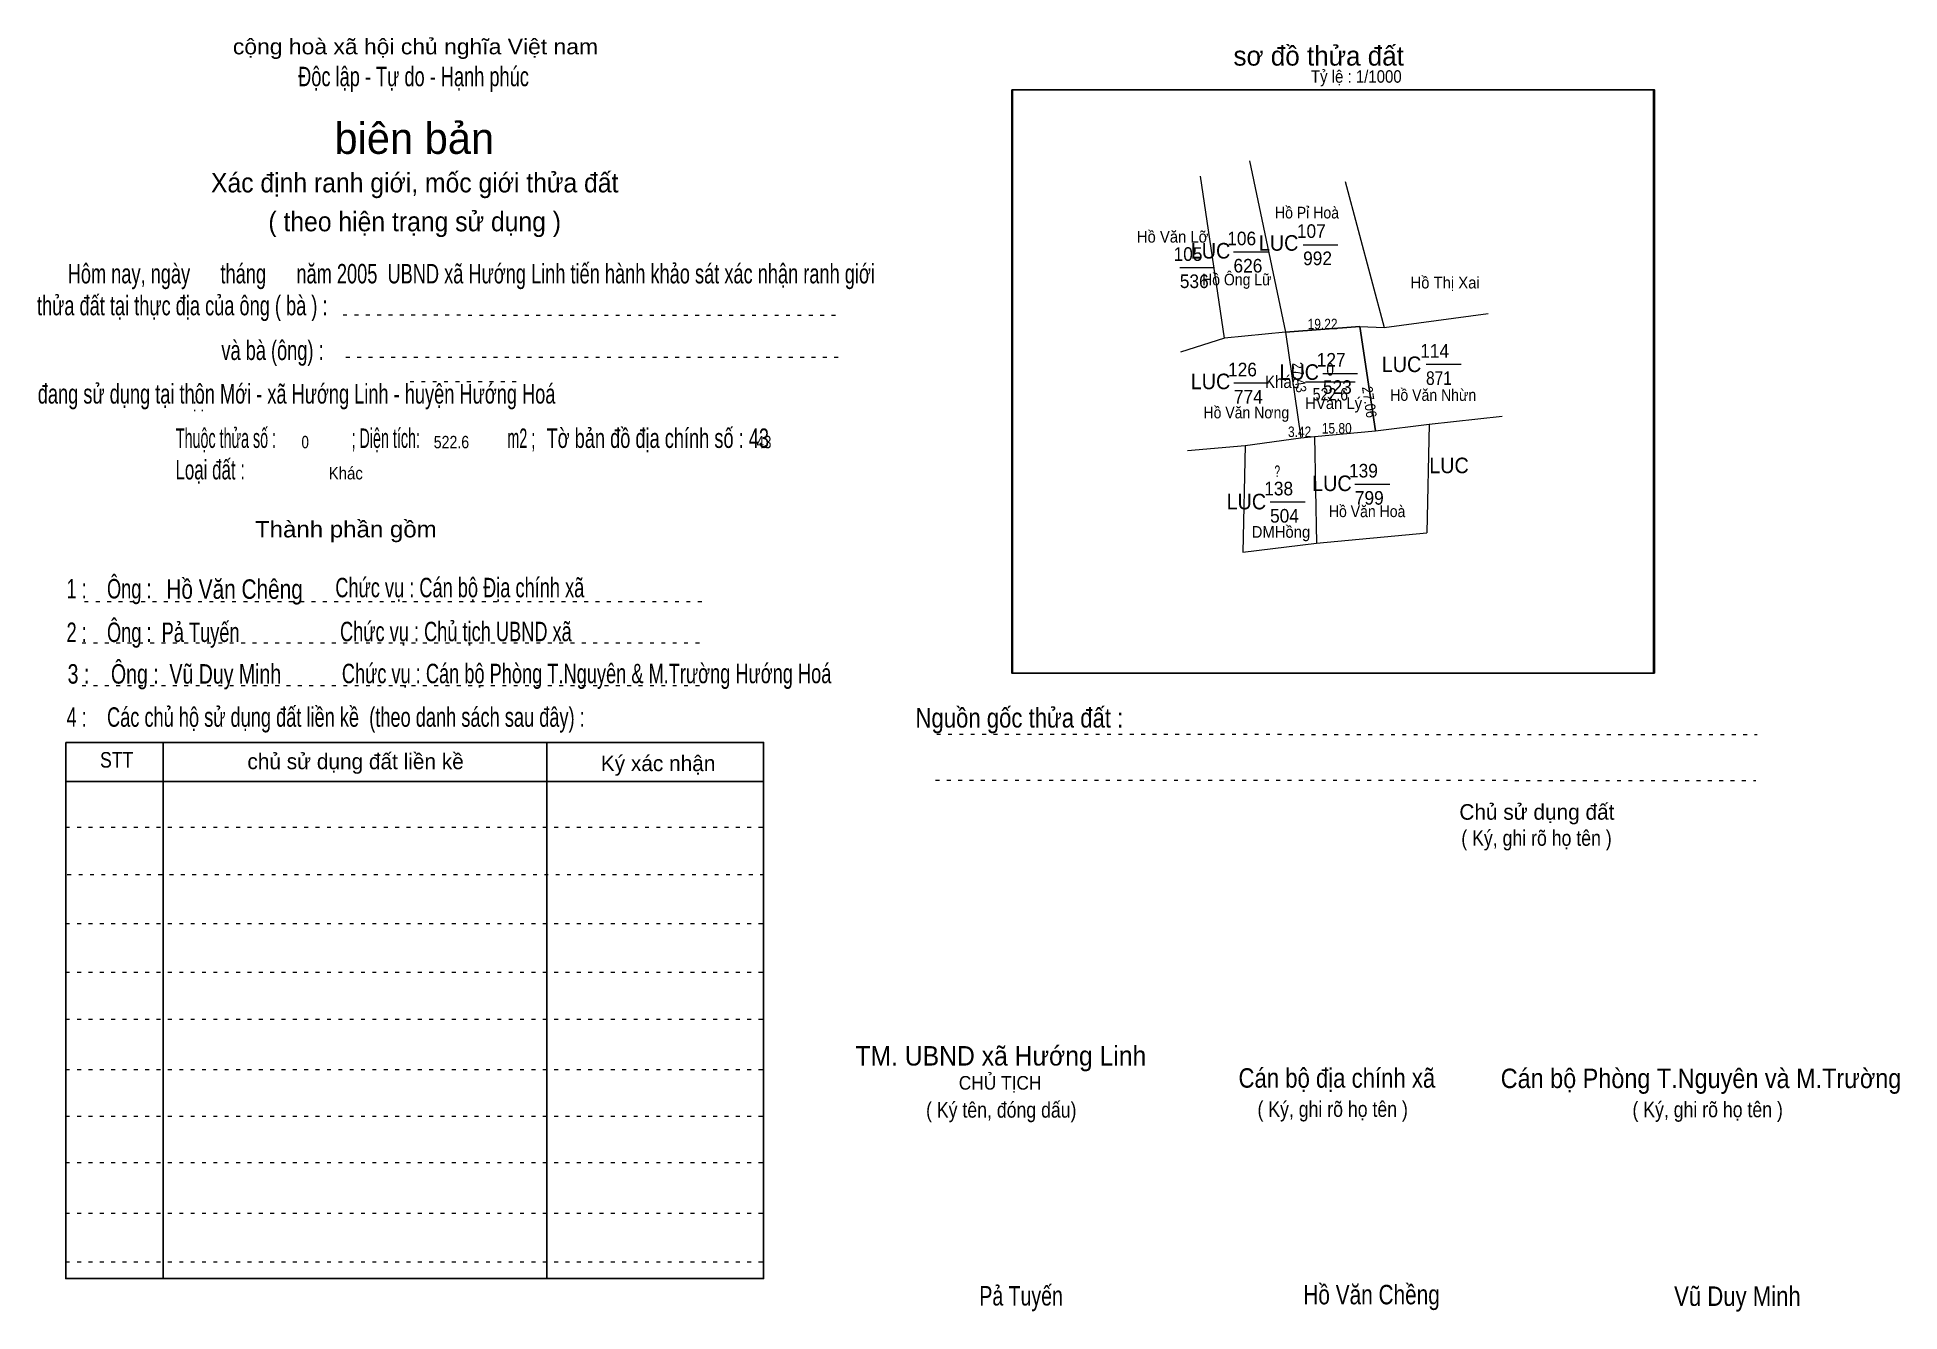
# Model space of a CAD drawing. Header units: centimetres. Extents: x -1.5 to 46.4, y -3.9 to 28.9.
import ezdxf
from ezdxf.enums import TextEntityAlignment as Align

# ---------------------------------------------------------------- set-up
doc = ezdxf.new("R2010")
doc.units = ezdxf.units.CM
doc.header["$LTSCALE"] = 0.16
doc.linetypes.add('DOTTED', pattern=[1.5, 0.3, -1.2])
for name, color, linetype, lineweight in [('15', 7, 'Continuous', 13), ('2', 7, 'Continuous', 25), ('22', 7, 'Continuous', 13), ('33', 7, 'Continuous', 13), ('5', 7, 'DOTTED', 13)]:
    doc.layers.add(name, color=color, linetype=linetype, lineweight=lineweight)
doc.layers.add('34', color=7, linetype='Continuous')
doc.layers.add('51', color=7, linetype='Continuous')

msp = doc.modelspace()

# ---------------------------------------------------------------- linework, layer by layer
at = {"layer": '15'}
for p, q in [((31.05, 23.53), (31.94, 23.53)), ((29.26, 23.35), (30.15, 23.35)), ((27.88, 22.95), (28.77, 22.95)), ((31.56, 20.22), (32.45, 20.22)), ((34.21, 20.46), (35.11, 20.46)), ((29.27, 19.98), (30.16, 19.98)), ((32.38, 17.38), (33.28, 17.38)), ((30.2, 16.92), (31.1, 16.92))]:
    msp.add_line(p, q, dxfattribs=at)
at = {"layer": '2'}
msp.add_lwpolyline([(23.56, 27.52), (40.06, 27.52), (40.06, 12.52), (23.56, 12.52)], close=True, dxfattribs=at)
at = {"layer": '22'}
for p, q in [((29.67, 25.69), (30.6, 21.29)), ((32.13, 25.16), (33.13, 21.41)), ((29.03, 21.13), (27.9, 20.77)), ((30.6, 21.29), (30.99, 18.57)), ((32.51, 21.43), (32.91, 18.75)), ((34.29, 18.92), (34.23, 16.13)), ((29.56, 18.37), (29.5, 15.63)), ((31.34, 18.6), (31.39, 15.86))]:
    msp.add_line(p, q, dxfattribs=at)
for points in [[(30.6, 21.29), (29.03, 21.13), (28.41, 25.3)], [(30.6, 21.29), (32.51, 21.43), (33.13, 21.41), (35.81, 21.77)], [(28.08, 18.24), (29.56, 18.37), (30.99, 18.57), (31.34, 18.6), (32.91, 18.75), (34.29, 18.92), (36.17, 19.13)], [(29.5, 15.63), (31.39, 15.86), (34.23, 16.13)]]:
    msp.add_lwpolyline(points, dxfattribs=at)
msp.add_lwpolyline([(31.34, 18.6), (32.91, 18.75), (32.51, 21.43), (30.6, 21.29), (30.99, 18.57)], close=True, dxfattribs=at)
at = {"layer": '33'}
msp.add_line((31.11, 20.01), (32.39, 20.01), dxfattribs=at)
at = {"layer": '5'}
for p, q in [((6.37, 21.73), (19.21, 21.72)), ((6.44, 20.64), (19.25, 20.64)), ((8.09, 20.02), (10.86, 20.02)), ((-0.28, 14.36), (15.72, 14.36)), ((-0.34, 13.3), (15.66, 13.3)), ((-0.34, 12.2), (15.66, 12.2)), ((21.63, 10.95), (42.72, 10.94)), ((21.6, 9.77), (42.69, 9.76)), ((-0.76, 8.56), (17.18, 8.56)), ((-0.72, 7.34), (17.22, 7.34)), ((-0.76, 6.08), (17.18, 6.08)), ((-0.76, 4.83), (17.18, 4.83)), ((-0.76, 3.62), (17.18, 3.62)), ((-0.76, 2.33), (17.18, 2.33)), ((-0.76, 1.13), (17.18, 1.13)), ((-0.76, -0.06), (17.18, -0.06)), ((-0.76, -1.37), (17.18, -1.37)), ((-0.76, -2.62), (17.18, -2.62))]:
    msp.add_line(p, q, dxfattribs=at)
at = {"layer": '5', "linetype": 'Continuous', "lineweight": 25}
for p, q in [((1.74, 10.74), (1.74, -3.05)), ((11.61, 10.74), (11.61, -3.05)), ((-0.76, 9.73), (17.18, 9.73))]:
    msp.add_line(p, q, dxfattribs=at)
for points in [[(23.58, 27.52), (40.08, 27.52), (40.08, 12.52), (23.58, 12.52)], [(-0.76, 10.74), (17.18, 10.74), (17.18, -3.05), (-0.76, -3.05)]]:
    msp.add_lwpolyline(points, close=True, dxfattribs=at)

# ---------------------------------------------------------------- texts
at = {"layer": '15'}
for s, width, p in [('107', 0.95, (30.89, 23.71)), ('105', 0.95, (27.72, 23.12)), ('106', 0.95, (29.1, 23.52)), ('626', 0.95, (29.26, 22.82)), ('992', 0.95, (31.05, 23.01)), ('536', 0.95, (27.88, 22.42)), ('127', 0.95, (31.4, 20.4)), ('114', 0.95, (34.06, 20.63)), ('126', 0.95, (29.12, 20.15)), ('871', 0.85, (34.21, 19.93)), ('774', 0.95, (29.27, 19.45)), ('523', 0.95, (31.56, 19.7)), ('139', 0.95, (32.23, 17.55)), ('138', 0.95, (30.05, 17.09)), ('799', 0.95, (32.38, 16.85)), ('504', 0.95, (30.2, 16.39))]:
    msp.add_text(s, height=0.35, dxfattribs=dict(at, width=width)).set_placement(p)
at = {"layer": '22'}
for s, height, width, p in [('Hồ Pỉ Hoà', 0.3, 0.9, (31.15, 24.21)), ('Hồ Văn Lỡ', 0.3, 0.95, (27.695, 23.59)), ('LUC', 0.4, 0.95, (28.67, 23.18)), ('LUC', 0.4, 0.95, (30.42, 23.38)), ('Hồ Ông Lữ', 0.3, 0.9, (29.345, 22.49)), ('Hồ Thị Xai', 0.3, 0.95, (34.7, 22.41)), ('LUC', 0.4, 0.95, (33.58, 20.26)), ('LUC', 0.4, 0.95, (28.67, 19.82)), ('LUC', 0.4, 0.95, (30.95, 20.06)), ('HVăn Lý', 0.3, 0.95, (31.835, 19.31)), ('Hồ Văn Nhừn', 0.3, 0.9, (34.395, 19.52)), ('Hồ Văn Nơng', 0.3, 0.9, (29.59, 19.07)), ('?', 0.3, 0.65, (30.385, 17.56)), ('LUC', 0.4, 0.95, (34.8, 17.66)), ('LUC', 0.4, 0.95, (31.79, 17.2)), ('LUC', 0.4, 0.95, (29.59, 16.73)), ('Hồ Văn Hoà', 0.3, 0.9, (32.695, 16.53)), ('DMHồng', 0.3, 0.95, (30.48, 16))]:
    msp.add_text(s, height=height, dxfattribs=dict(at, width=width)).set_placement(p, align=Align.CENTER)
at = {"layer": '33', "width": 0.9}
msp.add_text('Khác', height=0.32, dxfattribs=at).set_placement((30.95, 19.85), align=Align.RIGHT)
at = {"layer": '33'}
for s, width, p in [('0', 0.8, (31.745, 20.17)), ('522.6', 0.85, (31.75, 19.53))]:
    msp.add_text(s, height=0.32, dxfattribs=dict(at, width=width)).set_placement(p, align=Align.CENTER)
at = {"layer": '34'}
for s, width, p in [(': : ', 0.85, (2.5, 19.25)), ('0', 0.8, (5.3, 18.3)), ('522.6', 0.85, (8.7, 18.3)), ('43', 0.8, (17, 18.3)), ('Khác', 0.9, (6, 17.5))]:
    msp.add_text(s, height=0.32, dxfattribs=dict(at, width=width)).set_placement(p)
at = {"layer": '5'}
for s, height, width, p in [('cộng hoà xã hội chủ nghĩa Việt nam', 0.4, 1.1, (8.23, 28.43)), ('Độc lập - Tự do - Hạnh phúc', 0.5, 0.7, (8.18, 27.61)), ('Xác định ranh giới, mốc giới thửa đất', 0.5, 0.95, (8.21, 24.88)), ('( theo hiện trạng sử dụng )', 0.5, 0.95, (8.21, 23.88)), ('Thành phần gồm', 0.42, 1.1, (6.44, 16.01)), ('Hồ Văn Chêng', 0.5, 0.8, (3.58, 14.43)), ('Chức vụ : Cán bộ Địa chính xã', 0.5, 0.7, (9.37, 14.47)), ('Chức vụ : Chủ tịch UBND xã', 0.5, 0.7, (9.27, 13.34)), ('Chức vụ : Cán bộ Phòng T.Nguyên & M.Trường Hướng Hoá', 0.5, 0.7, (12.63, 12.26)), ('    Nguồn gốc thửa đất :', 0.5, 0.85, (23.44, 11.12)), ('( Ký, ghi rõ họ tên )', 0.4, 0.85, (37.05, 8.08)), ('CHỦ TỊCH', 0.35, 0.95, (23.26, 1.81)), ('( Ký tên, đóng dấu)', 0.4, 0.85, (23.29, 1.09)), ('( Ký, ghi rõ họ tên )', 0.4, 0.85, (31.81, 1.11)), ('( Ký, ghi rõ họ tên )', 0.4, 0.85, (41.45, 1.1)), ('Pả Tuyến', 0.5, 0.75, (23.8, -3.74)), ('Hồ Văn Chềng', 0.5, 0.8, (32.81, -3.71)), ('Vũ Duy Minh', 0.5, 0.85, (42.215, -3.75))]:
    msp.add_text(s, height=height, dxfattribs=dict(at, width=width)).set_placement(p, align=Align.CENTER)
msp.add_text('sơ đồ thửa đất', height=0.5, dxfattribs=at).set_placement((29.26, 28.14))
for s, height, p in [('biên bản', 0.8, (8.2, 25.87)), ('      chủ sử dụng đất liền kề', 0.4, (6.245, 10.05)), ('   Ký xác nhận', 0.4, (14.245, 10)), ('Chủ sử dụng đất', 0.4, (37.06, 8.75))]:
    msp.add_text(s, height=height, dxfattribs=at).set_placement(p, align=Align.CENTER)
for s, height, width, p in [('   Hôm nay, ngày      tháng      năm 2005  UBND xã Hướng Linh tiến hành khảo sát xác nhận ranh giới ', 0.5, 0.7, (-1.1, 22.54)), ('thửa đất tại thực địa của ông ( bà ) :                                       ', 0.5, 0.7, (-1.5, 21.72)), ('                                     và bà (ông) :', 0.5, 0.7, (-1.57, 20.57)), (' đang sử dụng tại thôn Mới - xã Hướng Linh - huyện Hướng Hoá', 0.5, 0.7, (-1.61, 19.45)), ('Thuộc thửa số :                   ; Diện tích:                      m2 ;                                            ', 0.5, 0.55, (2.07, 18.31)), ('Tờ bản đồ địa chính số : 43', 0.5, 0.7, (11.6, 18.31)), ('Loại đất :  ', 0.5, 0.65, (2.06, 17.5)), ('    1 :    Ông :                                                        ', 0.5, 0.7, (-1.26, 14.44)), ('    2 :    Ông :  Pả Tuyến', 0.5, 0.7, (-1.26, 13.32)), ('    3 :    Ông :  Vũ Duy Minh', 0.5, 0.75, (-1.27, 12.25)), ('    4 :    Các chủ hộ sử dụng đất liền kề  (theo danh sách sau đây) :', 0.5, 0.7, (-1.26, 11.14)), ('STT', 0.4, 0.85, (0.12, 10.09)), ('TM. UBND xã Hướng Linh', 0.5, 0.95, (19.54, 2.43)), ('Cán bộ địa chính xã  ', 0.5, 0.85, (29.39, 1.86)), ('Cán bộ Phòng T.Nguyên và M.Trường', 0.5, 0.9, (36.13, 1.85))]:
    msp.add_text(s, height=height, dxfattribs=dict(at, width=width)).set_placement(p)
at = {"layer": '51', "width": 0.9}
msp.add_text('Tỷ lệ : 1/1000', height=0.32, dxfattribs=at).set_placement((31.25, 27.7))
at = {"layer": '51', "width": 0.85}
for s, p in [('19.22', (31.55, 21.36)), ('3.42', (30.96, 18.59)), ('15.80', (31.915, 18.68))]:
    msp.add_text(s, height=0.27, dxfattribs=at).set_placement(p, align=Align.CENTER)
at = {"layer": '51', "width": 0.9}
for s, height, rotation, p in [('27.43', 0.26, 278.363, (30.827, 20.104)), ('27.06', 0.27, 278.415, (32.621, 19.47))]:
    msp.add_text(s, height=height, rotation=rotation, dxfattribs=at).set_placement(p, align=Align.CENTER)

doc.saveas('drawing.dxf')
